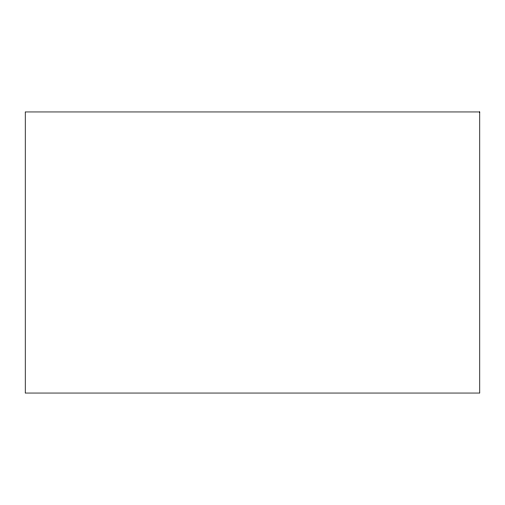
<?xml version="1.0" encoding="UTF-8"?>
<svg xmlns="http://www.w3.org/2000/svg" width="505" height="505" viewBox="0 0 505 505"><rect width="100%" height="100%" fill="white"/><g stroke="black" fill="none" stroke-linecap="round" stroke-linejoin="round"><path stroke-width="0.76" d="M479.75 111.952L25.25 111.952L25.25 393.048L479.75 393.048L479.75 111.952"/></g></svg>
